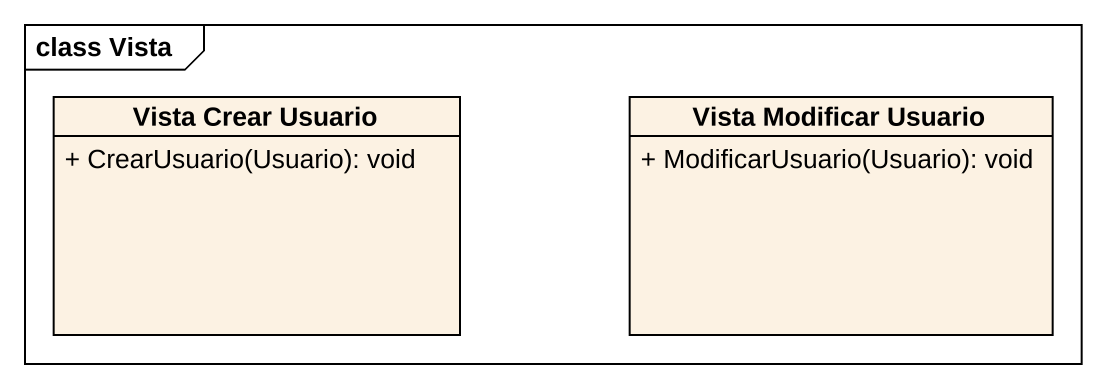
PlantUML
@startuml
mainframe class Vista
hide circle
hide empty members
skinparam classAttributeIconSize 0
class "Vista Crear Usuario" as Vista_Crear_Usuario {
  + CrearUsuario(Usuario): void
}
class "Vista Modificar Usuario" as Vista_Modificar_Usuario {
  + ModificarUsuario(Usuario): void
}
@enduml
